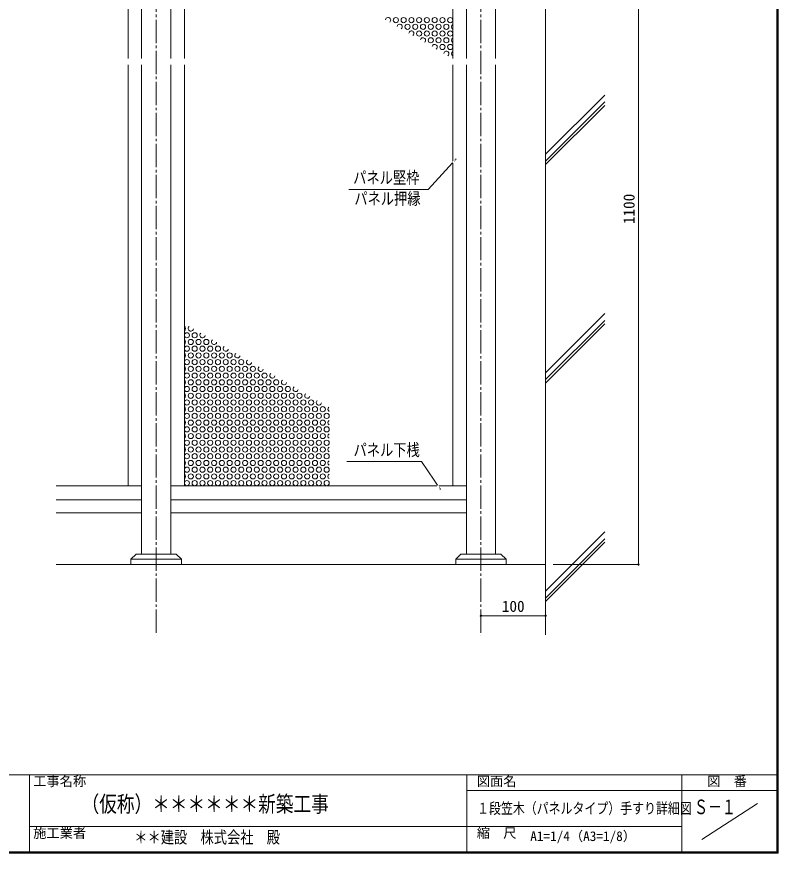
# Model space of a CAD drawing. Units: millimetres at full size. Extents: x -1603 to 1599, y -1129 to 1133.
# Drawn here: x 422 to 1599, y -1129 to 164 of the extents above; entities that cross this region are included whole.
import ezdxf
from ezdxf.enums import TextEntityAlignment as Align

# ---------------------------------------------------------------- set-up
doc = ezdxf.new("R2010")
doc.units = ezdxf.units.MM
doc.header["$LTSCALE"] = 4
doc.header["$PDMODE"] = 32
doc.header["$PDSIZE"] = 2
doc.linetypes.add('CHAIN2', pattern=[12, 9, -1, 1, -1])
for name, color, linetype, lineweight in [('0-0_0', 7, 'Continuous', 18), ('0-1_1手摺寸法', 3, 'Continuous', 18), ('0-4_2躯体線', 4, 'Continuous', 9), ('0-5_3中心線', 2, 'CHAIN2', 18), ('0-7_42ｱﾙﾐ部品', 6, 'Continuous', 18), ('1-0_WAKU', 7, 'Continuous', 18)]:
    doc.layers.add(name, color=color, linetype=linetype, lineweight=lineweight)
doc.layers.add('0-E_MOJI', color=6, linetype='Continuous')
doc.styles.add('ＭＳ ゴシック', font='')
doc.styles.get('ＭＳ ゴシック').set_extended_font_data('MS Gothic')

msp = doc.modelspace()

# ---------------------------------------------------------------- linework, layer by layer
at = {"layer": '0-0_0'}
for p, q in [((615.17, 372.108), (615.17, 99.581)), ((660.17, 99.581), (660.17, 372.108)), ((1117.062, 372.108), (1117.062, 99.581)), ((1162.062, 99.581), (1162.062, 372.108)), ((615.17, 89.753), (615.17, -666.689)), ((660.17, -666.689), (660.17, 89.753)), ((1117.062, 89.753), (1117.062, -666.689)), ((1162.062, -666.689), (1162.062, 89.753)), ((676.67, -674.689), (598.67, -674.689)), ((1178.562, -674.689), (1100.562, -674.689))]:
    msp.add_line(p, q, dxfattribs=at)
for points in [[(1101.062, -55.4), (1058.12, -102.731), (935.599, -102.731)], [(1076.934, -566.892), (1047.884, -523.609), (932.264, -523.609)]]:
    msp.add_lwpolyline(points, dxfattribs=at)
for points in [[(676.67, -682.892), (598.67, -682.892), (598.67, -674.689), (606.67, -666.689), (668.67, -666.689), (676.67, -674.689)], [(1178.562, -682.892), (1100.562, -682.892), (1100.562, -674.689), (1108.562, -666.689), (1170.562, -666.689), (1178.562, -674.689)]]:
    msp.add_lwpolyline(points, close=True, dxfattribs=at)
at = {"layer": '0-1_1手摺寸法'}
for p, q in [((1383.115, 417.108), (1383.115, -682.892)), ((1383.115, -678.292), (1383.115, 412.508)), ((1251.062, -682.892), (1383.115, -682.892)), ((1139.562, -759.58), (1139.562, -761.936)), ((1239.562, -761.936), (1139.562, -761.936)), ((1144.162, -761.936), (1234.962, -761.936)), ((1239.562, -759.58), (1239.562, -761.936))]:
    msp.add_line(p, q, dxfattribs=at)
for centre in [(1008.102, 159.046), (1020.102, 159.046), (1032.102, 159.046), (1044.102, 159.046), (1056.102, 159.046), (1068.102, 159.046), (1080.102, 159.046), (1092.102, 159.046), (1026.102, 148.654), (1038.102, 148.654), (1050.102, 148.654), (1062.102, 148.654), (1074.102, 148.654), (1086.102, 148.654), (1044.102, 138.261), (1056.102, 138.261), (1062.102, 127.869), (1068.102, 138.261), (1074.102, 127.869), (1080.102, 138.261), (1086.102, 127.869), (1092.102, 138.261), (1080.102, 117.477), (1092.102, 117.477), (685.13, -328.262), (691.13, -338.654), (697.13, -328.262), (703.13, -338.654), (715.13, -338.654), (685.13, -349.046), (697.13, -349.046), (709.13, -349.046), (721.13, -349.046), (733.13, -349.046), (691.13, -359.439), (703.13, -359.439), (715.13, -359.439), (727.13, -359.439), (739.13, -359.439), (751.13, -359.439), (685.13, -369.831), (697.13, -369.831), (709.13, -369.831), (721.13, -369.831), (733.13, -369.831), (745.13, -369.831), (757.13, -369.831), (769.13, -369.831), (685.13, -390.616), (691.13, -380.223), (697.13, -390.616), (703.13, -380.223), (709.13, -390.616), (715.13, -380.223), (721.13, -390.616), (727.13, -380.223), (733.13, -390.616), (739.13, -380.223), (745.13, -390.616), (751.13, -380.223), (757.13, -390.616), (763.13, -380.223), (769.13, -390.616), (775.13, -380.223), (781.13, -390.616), (787.13, -380.223), (793.13, -390.616), (805.13, -390.616), (691.13, -401.008), (703.13, -401.008), (715.13, -401.008), (727.13, -401.008), (739.13, -401.008), (751.13, -401.008), (763.13, -401.008), (775.13, -401.008), (787.13, -401.008), (799.13, -401.008), (811.13, -401.008), (823.13, -401.008), (685.13, -411.4), (697.13, -411.4), (709.13, -411.4), (721.13, -411.4), (733.13, -411.4), (745.13, -411.4), (757.13, -411.4), (769.13, -411.4), (781.13, -411.4), (793.13, -411.4), (805.13, -411.4), (817.13, -411.4), (829.13, -411.4), (841.13, -411.4), (691.13, -421.792), (703.13, -421.792), (715.13, -421.792), (727.13, -421.792), (739.13, -421.792), (751.13, -421.792), (763.13, -421.792), (775.13, -421.792), (787.13, -421.792), (799.13, -421.792), (811.13, -421.792), (823.13, -421.792), (835.13, -421.792), (847.13, -421.792), (859.13, -421.792), (685.13, -432.185), (691.13, -442.577), (697.13, -432.185), (703.13, -442.577), (709.13, -432.185), (715.13, -442.577), (721.13, -432.185), (727.13, -442.577), (733.13, -432.185), (739.13, -442.577), (745.13, -432.185), (751.13, -442.577), (757.13, -432.185), (763.13, -442.577), (769.13, -432.185), (775.13, -442.577), (781.13, -432.185), (787.13, -442.577), (793.13, -432.185), (799.13, -442.577), (805.13, -432.185), (811.13, -442.577), (817.13, -432.185), (823.13, -442.577), (829.13, -432.185), (835.13, -442.577), (841.13, -432.185), (847.13, -442.577), (853.13, -432.185), (859.13, -442.577), (865.13, -432.185), (871.13, -442.577), (877.13, -432.185), (883.13, -442.577), (895.13, -442.577), (685.13, -452.97), (697.13, -452.97), (709.13, -452.97), (721.13, -452.97), (733.13, -452.97), (745.13, -452.97), (757.13, -452.97), (769.13, -452.97), (781.13, -452.97), (793.13, -452.97), (805.13, -452.97), (817.13, -452.97), (829.13, -452.97), (841.13, -452.97), (853.13, -452.97), (865.13, -452.97), (877.13, -452.97), (889.13, -452.97), (901.13, -452.97), (691.13, -463.362), (703.13, -463.362), (715.13, -463.362), (727.13, -463.362), (739.13, -463.362), (751.13, -463.362), (763.13, -463.362), (775.13, -463.362), (787.13, -463.362), (799.13, -463.362), (811.13, -463.362), (823.13, -463.362), (835.13, -463.362), (847.13, -463.362), (859.13, -463.362), (871.13, -463.362), (883.13, -463.362), (895.13, -463.362), (685.13, -473.754), (697.13, -473.754), (709.13, -473.754), (721.13, -473.754), (733.13, -473.754), (745.13, -473.754), (757.13, -473.754), (769.13, -473.754), (781.13, -473.754), (793.13, -473.754), (805.13, -473.754), (817.13, -473.754), (829.13, -473.754), (841.13, -473.754), (853.13, -473.754), (865.13, -473.754), (877.13, -473.754), (889.13, -473.754), (901.13, -473.754), (685.13, -494.539), (691.13, -484.146), (697.13, -494.539), (703.13, -484.146), (709.13, -494.539), (715.13, -484.146), (721.13, -494.539), (727.13, -484.146), (733.13, -494.539), (739.13, -484.146), (745.13, -494.539), (751.13, -484.146), (757.13, -494.539), (763.13, -484.146), (769.13, -494.539), (775.13, -484.146), (781.13, -494.539), (787.13, -484.146), (793.13, -494.539), (799.13, -484.146), (805.13, -494.539), (811.13, -484.146), (817.13, -494.539), (823.13, -484.146), (829.13, -494.539), (835.13, -484.146), (841.13, -494.539), (847.13, -484.146), (853.13, -494.539), (859.13, -484.146), (865.13, -494.539), (871.13, -484.146), (877.13, -494.539), (883.13, -484.146), (889.13, -494.539), (895.13, -484.146), (901.13, -494.539), (691.13, -504.931), (703.13, -504.931), (715.13, -504.931), (727.13, -504.931), (739.13, -504.931), (751.13, -504.931), (763.13, -504.931), (775.13, -504.931), (787.13, -504.931), (799.13, -504.931), (811.13, -504.931), (823.13, -504.931), (835.13, -504.931), (847.13, -504.931), (859.13, -504.931), (871.13, -504.931), (883.13, -504.931), (895.13, -504.931), (685.13, -515.323), (697.13, -515.323), (709.13, -515.323), (721.13, -515.323), (733.13, -515.323), (745.13, -515.323), (757.13, -515.323), (769.13, -515.323), (781.13, -515.323), (793.13, -515.323), (805.13, -515.323), (817.13, -515.323), (829.13, -515.323), (841.13, -515.323), (853.13, -515.323), (865.13, -515.323), (877.13, -515.323), (889.13, -515.323), (901.13, -515.323), (691.13, -525.716), (703.13, -525.716), (715.13, -525.716), (727.13, -525.716), (739.13, -525.716), (751.13, -525.716), (763.13, -525.716), (775.13, -525.716), (787.13, -525.716), (799.13, -525.716), (811.13, -525.716), (823.13, -525.716), (835.13, -525.716), (847.13, -525.716), (859.13, -525.716), (871.13, -525.716), (883.13, -525.716), (895.13, -525.716), (685.13, -536.108), (691.13, -546.5), (697.13, -536.108), (703.13, -546.5), (709.13, -536.108), (715.13, -546.5), (721.13, -536.108), (727.13, -546.5), (733.13, -536.108), (739.13, -546.5), (745.13, -536.108), (751.13, -546.5), (757.13, -536.108), (763.13, -546.5), (769.13, -536.108), (775.13, -546.5), (781.13, -536.108), (787.13, -546.5), (793.13, -536.108), (799.13, -546.5), (805.13, -536.108), (811.13, -546.5), (817.13, -536.108), (823.13, -546.5), (829.13, -536.108), (835.13, -546.5), (841.13, -536.108), (847.13, -546.5), (853.13, -536.108), (859.13, -546.5), (865.13, -536.108), (871.13, -546.5), (877.13, -536.108), (883.13, -546.5), (889.13, -536.108), (895.13, -546.5), (901.13, -536.108), (685.13, -556.892), (697.13, -556.892), (709.13, -556.892), (721.13, -556.892), (733.13, -556.892), (745.13, -556.892), (757.13, -556.892), (769.13, -556.892), (781.13, -556.892), (793.13, -556.892), (805.13, -556.892), (817.13, -556.892), (829.13, -556.892), (841.13, -556.892), (853.13, -556.892), (865.13, -556.892), (877.13, -556.892), (889.13, -556.892), (901.13, -556.892)]:
    msp.add_circle(centre, 4, dxfattribs=at)
for centre, start, end in [((996.102, 159.046), 307.699, 172.301), ((1014.102, 148.654), 307.699, 172.301), ((1098.102, 148.654), 120.66, 239.34), ((1032.102, 138.261), 307.699, 172.301), ((1050.102, 127.869), 307.699, 172.301), ((1098.102, 127.869), 120.66, 239.34), ((1068.102, 117.477), 307.699, 172.301), ((1086.102, 107.084), 307.699, 172.301), ((1098.102, 107.084), 120.66, 239.34), ((679.13, -317.87), 300.66, 59.34), ((691.13, -317.87), 127.699, 352.301), ((679.13, -338.654), 300.66, 59.34), ((709.13, -328.262), 127.699, 352.301), ((727.13, -338.654), 127.699, 352.301), ((745.13, -349.046), 127.699, 352.301), ((679.13, -359.439), 300.66, 59.34), ((763.13, -359.439), 127.699, 352.301), ((781.13, -369.831), 127.699, 352.301), ((679.13, -380.223), 300.66, 59.34), ((799.13, -380.223), 127.699, 352.301), ((817.13, -390.616), 127.699, 352.301), ((679.13, -401.008), 300.66, 59.34), ((835.13, -401.008), 127.699, 352.301), ((853.13, -411.4), 127.699, 352.301), ((679.13, -421.792), 300.66, 59.34), ((871.13, -421.792), 127.699, 352.301), ((679.13, -442.577), 300.66, 59.34), ((889.13, -432.185), 127.699, 352.301), ((907.13, -442.577), 127.699, 240), ((679.13, -463.362), 300.66, 59.34), ((907.13, -463.362), 120, 240), ((679.13, -484.146), 300.66, 59.34), ((907.13, -484.146), 120, 240), ((679.13, -504.931), 300.66, 59.34), ((907.13, -504.931), 120, 240), ((679.13, -525.716), 300.66, 59.34), ((907.13, -525.716), 120, 240), ((679.13, -546.5), 300.66, 59.34), ((907.13, -546.5), 120, 240)]:
    msp.add_arc(centre, 4, start, end, dxfattribs=at)
for p in [(1383.115, -682.892), (1139.562, -761.936), (1239.562, -761.936)]:
    msp.add_point(p, dxfattribs=at)
at = {"layer": '0-4_2躯体線'}
for p, q in [((1239.562, 476.34), (1239.562, -791.43)), ((1239.562, -48.445), (1331.15, 43.144)), ((1239.562, -59.054), (1331.15, 32.535)), ((1239.562, -64.347), (1331.15, 27.242)), ((1239.562, -386.202), (1331.15, -294.613)), ((1239.562, -396.81), (1331.15, -305.222)), ((1239.562, -402.104), (1331.15, -310.515)), ((1239.562, -723.958), (1331.15, -632.37)), ((1239.562, -734.567), (1331.15, -642.978)), ((1239.562, -739.861), (1331.15, -648.272)), ((1239.562, -682.892), (482.87, -682.892))]:
    msp.add_line(p, q, dxfattribs=at)
at = {"layer": '0-5_3中心線'}
for p, q in [((637.67, 495.608), (637.67, -792.622)), ((1139.562, 495.608), (1139.562, -792.622))]:
    msp.add_line(p, q, dxfattribs=at)
at = {"layer": '0-7_42ｱﾙﾐ部品'}
for p, q in [((594.17, 350.108), (594.17, 99.581)), ((681.17, 350.108), (681.17, 99.581)), ((1096.062, 350.108), (1096.062, 99.581)), ((594.17, 89.753), (594.17, -560.892)), ((1096.062, 89.753), (1096.062, -560.892)), ((615.17, -560.892), (482.87, -560.892)), ((1117.062, -560.892), (660.17, -560.892)), ((615.17, -582.892), (482.87, -582.892)), ((1117.062, -582.892), (660.17, -582.892)), ((615.17, -602.892), (482.87, -602.892)), ((1117.062, -602.892), (660.17, -602.892))]:
    msp.add_line(p, q, dxfattribs=at)
msp.add_lwpolyline([(681.17, 89.753), (681.17, -560.892), (681.17, -310.366)], dxfattribs=at)
at = {"layer": '1-0_WAKU'}
for p, q in [((1596.8, -1126.8), (1596.8, 1130.8)), ((1597.4, -1127.4), (1597.4, 1131.4)), ((1598, -1128), (1598, 1132)), ((1598.6, -1128.6), (1598.6, 1132.6)), ((1599.2, -1129.2), (1599.2, 1133.2)), ((-1602, -1008), (1598, -1008)), ((442, -1008), (442, -1128)), ((1118, -1008), (1118, -1128)), ((1450, -1008), (1450, -1128)), ((1118, -1032), (1598, -1032)), ((1480.833, -1108), (1567.167, -1052)), ((442, -1088), (1450, -1088)), ((-1603.2, -1129.2), (1599.2, -1129.2)), ((-1602.6, -1128.6), (1598.6, -1128.6)), ((-1602, -1128), (1598, -1128)), ((-1601.4, -1127.4), (1597.4, -1127.4)), ((-1600.8, -1126.8), (1596.8, -1126.8))]:
    msp.add_line(p, q, dxfattribs=at)

# ---------------------------------------------------------------- texts
at = {"layer": '0-0_0', "style": 'ＭＳ ゴシック'}
for s, height, width, p in [('パネル堅枠', 18.77, 0.8, (942.104, -99.588)), ('パネル押縁', 18.77, 0.8, (943.865, -131.874)), ('パネル下桟', 18.77, 0.8, (942.65, -520.466)), ('（仮称）＊＊＊＊＊＊新築工事', 25.02, 0.8, (522.245, -1073.027)), ('Ｓ－１', 22.52, 0.7, (1469.016, -1075.514)), ('１段笠木（パネルタイプ）手すり詳細図', 16.89, 0.8, (1133.667, -1073.191)), ('＊＊建設\u3000株式会社\u3000殿', 18.77, 0.8, (603.728, -1119.481))]:
    msp.add_text(s, height=height, dxfattribs=dict(at, width=width)).set_placement(p, align=Align.BOTTOM_LEFT)
msp.add_text('A1=1/4（A3=1/8）', height=15.01, dxfattribs=at).set_placement((1215.845, -1114.759), align=Align.BOTTOM_LEFT)
at = {"layer": '0-1_1手摺寸法', "style": 'ＭＳ ゴシック'}
msp.add_text('1100', height=17.27, rotation=90, dxfattribs=at).set_placement((1382.296, -156.445), align=Align.BOTTOM_LEFT)
msp.add_text('100', height=17.27, dxfattribs=at).set_placement((1171.898, -761.118), align=Align.BOTTOM_LEFT)
at = {"layer": '0-E_MOJI', "style": 'ＭＳ ゴシック'}
for s, p in [('工事名称', (447.508, -1029.842)), ('図面名', (1133.108, -1029.842)), ('図  番', (1489.423, -1029.842)), ('施工業者', (447.508, -1109.842)), ('縮  尺', (1133.108, -1109.842))]:
    msp.add_text(s, height=15.01, dxfattribs=at).set_placement(p, align=Align.BOTTOM_LEFT)

# ---------------------------------------------------------------- next in the draw order: wipeouts: each hides what was drawn before it
for points in [[(1096.797, -62.168), (1094.739, -60.302), (1101.062, -55.4), (1101.062, -55.4)], [(1071.39, -561.125), (1073.696, -559.577), (1076.934, -566.892), (1076.934, -566.892)]]:
    msp.add_wipeout(points)

doc.saveas('drawing.dxf')
